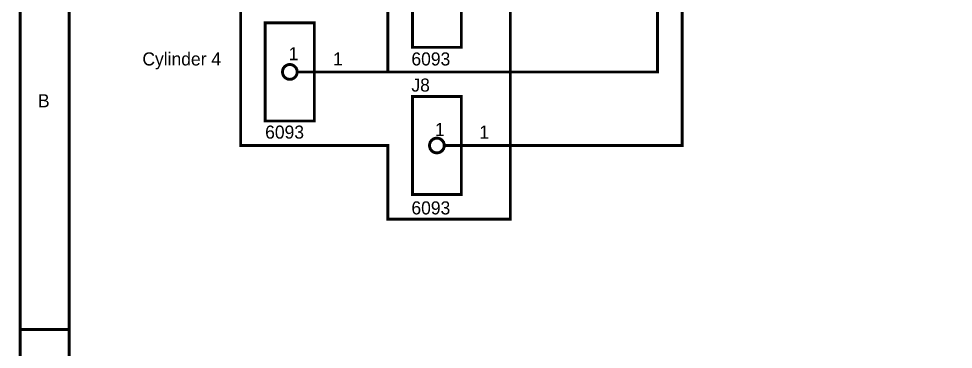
# Model space of a CAD drawing. Header units: inches. Extents: x 0 to 9.5, y -0.01 to 7.51.
# Drawn here: x -0.004 to 3.807, y 3.669 to 5.017 of the extents above; entities that cross this region are included whole.
import ezdxf

# ---------------------------------------------------------------- set-up
doc = ezdxf.new("R2010")
doc.units = ezdxf.units.IN
doc.header["$MEASUREMENT"] = 0
doc.layers.add('Sheet', color=255, linetype='Continuous')

msp = doc.modelspace()

# ---------------------------------------------------------------- linework, layer by layer
at = {"layer": 'Sheet'}
for points in [[(0.002, 7.5, 0.0118, 0.0118, 0), (9.4987, 7.5, 0.0118, 0.0118, 0), (9.4987, 0, 0.0118, 0.0118, 0), (0.002, 0, 0.0118, 0.0118, 0), (0.002, 7.5, 0.0118, 0.0118, 0)], [(0.002, 7.5, 0.0039, 0.0039, 0), (0.002, 0, 0.0039, 0.0039, 0), (9.4987, 0, 0.0039, 0.0039, 0), (9.4987, 7.5, 0.0039, 0.0039, 0), (0.002, 7.5, 0.0039, 0.0039, 0), (0.002, 7.5, 0.0039, 0.0039, 0)], [(0.2017, 7.2996, 0.0118, 0.0118, 0), (9.299, 7.2996, 0.0118, 0.0118, 0), (9.299, 0.1998, 0.0118, 0.0118, 0), (0.2017, 0.1998, 0.0118, 0.0118, 0), (0.2017, 7.2996, 0.0118, 0.0118, 0)], [(0.2017, 7.2996, 0.0039, 0.0039, 0), (0.2017, 0.1998, 0.0039, 0.0039, 0), (9.299, 0.1998, 0.0039, 0.0039, 0), (9.299, 7.2996, 0.0039, 0.0039, 0), (0.2017, 7.2996, 0.0039, 0.0039, 0), (0.2017, 7.2996, 0.0039, 0.0039, 0)], [(0.9013, 5.6996, 0.0118, 0.0118, 0), (0.9013, 5.0997, 0.0118, 0.0118, 0), (1.501, 5.0997, 0.0118, 0.0118, 0), (1.501, 4.7994, 0.0118, 0.0118, 0), (2.0009, 4.7994, 0.0118, 0.0118, 0), (2.0009, 5.4998, 0.0118, 0.0118, 0), (1.4012, 5.4998, 0.0118, 0.0118, 0), (1.4012, 5.6996, 0.0118, 0.0118, 0), (0.9013, 5.6996, 0.0118, 0.0118, 0)], [(1.6015, 5.2994, 0.0118, 0.0118, 0), (1.8012, 5.2994, 0.0118, 0.0118, 0), (1.8012, 4.8999, 0.0118, 0.0118, 0), (1.6015, 4.8999, 0.0118, 0.0118, 0), (1.6015, 5.2994, 0.0118, 0.0118, 0)], [(1.6015, 5.2994, 0.0039, 0.0039, 0), (1.6015, 4.8999, 0.0039, 0.0039, 0), (1.8012, 4.8999, 0.0039, 0.0039, 0), (1.8012, 5.2994, 0.0039, 0.0039, 0), (1.6015, 5.2994, 0.0039, 0.0039, 0), (1.6015, 5.2994, 0.0039, 0.0039, 0)], [(0.9013, 5.0997, 0.0118, 0.0118, 0), (0.9013, 4.4997, 0.0118, 0.0118, 0), (1.501, 4.4997, 0.0118, 0.0118, 0), (1.501, 4.1994, 0.0118, 0.0118, 0), (2.0009, 4.1994, 0.0118, 0.0118, 0), (2.0009, 4.7994, 0.0118, 0.0118, 0), (1.501, 4.7994, 0.0118, 0.0118, 0), (1.501, 5.0997, 0.0118, 0.0118, 0), (0.9013, 5.0997, 0.0118, 0.0118, 0)], [(1.0011, 4.9998, 0.0118, 0.0118, 0), (1.2015, 4.9998, 0.0118, 0.0118, 0), (1.2015, 4.5996, 0.0118, 0.0118, 0), (1.0011, 4.5996, 0.0118, 0.0118, 0), (1.0011, 4.9998, 0.0118, 0.0118, 0)], [(1.0011, 4.9998, 0.0039, 0.0039, 0), (1.0011, 4.5996, 0.0039, 0.0039, 0), (1.2015, 4.5996, 0.0039, 0.0039, 0), (1.2015, 4.9998, 0.0039, 0.0039, 0), (1.0011, 4.9998, 0.0039, 0.0039, 0), (1.0011, 4.9998, 0.0039, 0.0039, 0)], [(1.6015, 4.6995, 0.0118, 0.0118, 0), (1.8012, 4.6995, 0.0118, 0.0118, 0), (1.8012, 4.3, 0.0118, 0.0118, 0), (1.6015, 4.3, 0.0118, 0.0118, 0), (1.6015, 4.6995, 0.0118, 0.0118, 0)], [(1.6015, 4.6995, 0.0039, 0.0039, 0), (1.6015, 4.3, 0.0039, 0.0039, 0), (1.8012, 4.3, 0.0039, 0.0039, 0), (1.8012, 4.6995, 0.0039, 0.0039, 0), (1.6015, 4.6995, 0.0039, 0.0039, 0), (1.6015, 4.6995, 0.0039, 0.0039, 0)]]:
    msp.add_lwpolyline(points, format="xyseb", close=True, dxfattribs=at)
for points in [[(3.6004, 5.9, 0.0118, 0.0118, 0), (2.6007, 5.9, 0.0118, 0.0118, 0), (2.6007, 4.7994, 0.0118, 0.0118, 0), (1.4012, 4.7994, 0.0118, 0.0118, 0)], [(3.6004, 5.7994, 0.0118, 0.0118, 0), (2.7012, 5.7994, 0.0118, 0.0118, 0), (2.7012, 4.4997, 0.0118, 0.0118, 0), (2.0009, 4.4997, 0.0118, 0.0118, 0)], [(1.0717, 4.7994, 0.0118, 0.0118, 0), (1.0717, 4.8007, 0.0118, 0.0118, 0), (1.0717, 4.8027, 0.0118, 0.0118, 0), (1.0723, 4.804, 0.0118, 0.0118, 0), (1.0723, 4.8054, 0.0118, 0.0118, 0), (1.0723, 4.8067, 0.0118, 0.0118, 0), (1.073, 4.8087, 0.0118, 0.0118, 0), (1.0737, 4.81, 0.0118, 0.0118, 0), (1.0743, 4.8113, 0.0118, 0.0118, 0), (1.0743, 4.8127, 0.0118, 0.0118, 0), (1.075, 4.814, 0.0118, 0.0118, 0), (1.0757, 4.8153, 0.0118, 0.0118, 0), (1.077, 4.8167, 0.0118, 0.0118, 0), (1.0777, 4.8173, 0.0118, 0.0118, 0), (1.0783, 4.8187, 0.0118, 0.0118, 0), (1.0797, 4.82, 0.0118, 0.0118, 0), (1.0803, 4.8207, 0.0118, 0.0118, 0), (1.0817, 4.822, 0.0118, 0.0118, 0), (1.0823, 4.8227, 0.0118, 0.0118, 0), (1.0837, 4.824, 0.0118, 0.0118, 0), (1.085, 4.8247, 0.0118, 0.0118, 0), (1.0863, 4.8253, 0.0118, 0.0118, 0), (1.087, 4.826, 0.0118, 0.0118, 0), (1.0883, 4.8267, 0.0118, 0.0118, 0), (1.0897, 4.8273, 0.0118, 0.0118, 0), (1.091, 4.828, 0.0118, 0.0118, 0), (1.093, 4.8287, 0.0118, 0.0118, 0), (1.0943, 4.8293, 0.0118, 0.0118, 0), (1.0956, 4.8293, 0.0118, 0.0118, 0), (1.097, 4.8293, 0.0118, 0.0118, 0), (1.0983, 4.83, 0.0118, 0.0118, 0), (1.1003, 4.83, 0.0118, 0.0118, 0), (1.1016, 4.83, 0.0118, 0.0118, 0)], [(1.1016, 4.7694, 0.0118, 0.0118, 0), (1.1003, 4.7694, 0.0118, 0.0118, 0), (1.0983, 4.7694, 0.0118, 0.0118, 0), (1.097, 4.7701, 0.0118, 0.0118, 0), (1.0956, 4.7701, 0.0118, 0.0118, 0), (1.0943, 4.7701, 0.0118, 0.0118, 0), (1.093, 4.7707, 0.0118, 0.0118, 0), (1.091, 4.7714, 0.0118, 0.0118, 0), (1.0897, 4.7721, 0.0118, 0.0118, 0), (1.0883, 4.7727, 0.0118, 0.0118, 0), (1.087, 4.7734, 0.0118, 0.0118, 0), (1.0863, 4.7741, 0.0118, 0.0118, 0), (1.085, 4.7747, 0.0118, 0.0118, 0), (1.0837, 4.7754, 0.0118, 0.0118, 0), (1.0823, 4.7767, 0.0118, 0.0118, 0), (1.0817, 4.7774, 0.0118, 0.0118, 0), (1.0803, 4.7781, 0.0118, 0.0118, 0), (1.0797, 4.7794, 0.0118, 0.0118, 0), (1.0783, 4.7807, 0.0118, 0.0118, 0), (1.0777, 4.7814, 0.0118, 0.0118, 0), (1.077, 4.7827, 0.0118, 0.0118, 0), (1.0757, 4.784, 0.0118, 0.0118, 0), (1.075, 4.7854, 0.0118, 0.0118, 0), (1.0743, 4.7867, 0.0118, 0.0118, 0), (1.0743, 4.788, 0.0118, 0.0118, 0), (1.0737, 4.7894, 0.0118, 0.0118, 0), (1.073, 4.7907, 0.0118, 0.0118, 0), (1.0723, 4.792, 0.0118, 0.0118, 0), (1.0723, 4.7934, 0.0118, 0.0118, 0), (1.0723, 4.7947, 0.0118, 0.0118, 0), (1.0717, 4.7967, 0.0118, 0.0118, 0), (1.0717, 4.798, 0.0118, 0.0118, 0), (1.0717, 4.7994, 0.0118, 0.0118, 0)], [(1.0717, 4.7994, 0.0118, 0.0118, 0), (1.0717, 4.7994, 0.0118, 0.0118, 0)], [(1.1016, 4.83, 0.0118, 0.0118, 0), (1.1016, 4.83, 0.0118, 0.0118, 0)], [(1.1016, 4.83, 0.0118, 0.0118, 0), (1.103, 4.83, 0.0118, 0.0118, 0), (1.105, 4.83, 0.0118, 0.0118, 0), (1.1063, 4.8293, 0.0118, 0.0118, 0), (1.1076, 4.8293, 0.0118, 0.0118, 0), (1.109, 4.8293, 0.0118, 0.0118, 0), (1.1103, 4.8287, 0.0118, 0.0118, 0), (1.1123, 4.828, 0.0118, 0.0118, 0), (1.1136, 4.8273, 0.0118, 0.0118, 0), (1.1149, 4.8267, 0.0118, 0.0118, 0), (1.1163, 4.826, 0.0118, 0.0118, 0), (1.1169, 4.8253, 0.0118, 0.0118, 0), (1.1183, 4.8247, 0.0118, 0.0118, 0), (1.1196, 4.824, 0.0118, 0.0118, 0), (1.1209, 4.8227, 0.0118, 0.0118, 0), (1.1216, 4.822, 0.0118, 0.0118, 0), (1.1229, 4.8207, 0.0118, 0.0118, 0), (1.1236, 4.82, 0.0118, 0.0118, 0), (1.1249, 4.8187, 0.0118, 0.0118, 0), (1.1256, 4.8173, 0.0118, 0.0118, 0), (1.1263, 4.8167, 0.0118, 0.0118, 0), (1.1276, 4.8153, 0.0118, 0.0118, 0), (1.1283, 4.814, 0.0118, 0.0118, 0), (1.1289, 4.8127, 0.0118, 0.0118, 0), (1.1289, 4.8113, 0.0118, 0.0118, 0), (1.1296, 4.81, 0.0118, 0.0118, 0), (1.1303, 4.8087, 0.0118, 0.0118, 0), (1.1309, 4.8067, 0.0118, 0.0118, 0), (1.1309, 4.8054, 0.0118, 0.0118, 0), (1.1309, 4.804, 0.0118, 0.0118, 0), (1.1316, 4.8027, 0.0118, 0.0118, 0), (1.1316, 4.8007, 0.0118, 0.0118, 0), (1.1316, 4.7994, 0.0118, 0.0118, 0)], [(1.1316, 4.7994, 0.0118, 0.0118, 0), (1.1316, 4.798, 0.0118, 0.0118, 0), (1.1316, 4.7967, 0.0118, 0.0118, 0), (1.1309, 4.7947, 0.0118, 0.0118, 0), (1.1309, 4.7934, 0.0118, 0.0118, 0), (1.1309, 4.792, 0.0118, 0.0118, 0), (1.1303, 4.7907, 0.0118, 0.0118, 0), (1.1296, 4.7894, 0.0118, 0.0118, 0), (1.1289, 4.788, 0.0118, 0.0118, 0), (1.1289, 4.7867, 0.0118, 0.0118, 0), (1.1283, 4.7854, 0.0118, 0.0118, 0), (1.1276, 4.784, 0.0118, 0.0118, 0), (1.1263, 4.7827, 0.0118, 0.0118, 0), (1.1256, 4.7814, 0.0118, 0.0118, 0), (1.1249, 4.7807, 0.0118, 0.0118, 0), (1.1236, 4.7794, 0.0118, 0.0118, 0), (1.1229, 4.7781, 0.0118, 0.0118, 0), (1.1216, 4.7774, 0.0118, 0.0118, 0), (1.1209, 4.7767, 0.0118, 0.0118, 0), (1.1196, 4.7754, 0.0118, 0.0118, 0), (1.1183, 4.7747, 0.0118, 0.0118, 0), (1.1169, 4.7741, 0.0118, 0.0118, 0), (1.1163, 4.7734, 0.0118, 0.0118, 0), (1.1149, 4.7727, 0.0118, 0.0118, 0), (1.1136, 4.7721, 0.0118, 0.0118, 0), (1.1123, 4.7714, 0.0118, 0.0118, 0), (1.1103, 4.7707, 0.0118, 0.0118, 0), (1.109, 4.7701, 0.0118, 0.0118, 0), (1.1076, 4.7701, 0.0118, 0.0118, 0), (1.1063, 4.7701, 0.0118, 0.0118, 0), (1.105, 4.7694, 0.0118, 0.0118, 0), (1.103, 4.7694, 0.0118, 0.0118, 0), (1.1016, 4.7694, 0.0118, 0.0118, 0)], [(1.1316, 4.7994, 0.0118, 0.0118, 0), (1.1316, 4.7994, 0.0118, 0.0118, 0), (1.1316, 4.7994, 0.0118, 0.0118, 0), (1.1316, 4.7994, 0.0118, 0.0118, 0), (1.1316, 4.7994, 0.0118, 0.0118, 0), (1.1316, 4.7994, 0.0118, 0.0118, 0), (1.1316, 4.7994, 0.0118, 0.0118, 0), (1.1316, 4.7994, 0.0118, 0.0118, 0), (1.1316, 4.7994, 0.0118, 0.0118, 0), (1.1316, 4.7994, 0.0118, 0.0118, 0), (1.1316, 4.7994, 0.0118, 0.0118, 0), (1.1316, 4.7994, 0.0118, 0.0118, 0), (1.1316, 4.7994, 0.0118, 0.0118, 0), (1.1316, 4.7994, 0.0118, 0.0118, 0), (1.1316, 4.7994, 0.0118, 0.0118, 0), (1.1316, 4.7994, 0.0118, 0.0118, 0), (1.1316, 4.7994, 0.0118, 0.0118, 0), (1.1316, 4.7994, 0.0118, 0.0118, 0), (1.1316, 4.7994, 0.0118, 0.0118, 0), (1.1316, 4.7994, 0.0118, 0.0118, 0), (1.1316, 4.7994, 0.0118, 0.0118, 0), (1.1316, 4.7994, 0.0118, 0.0118, 0), (1.1316, 4.7994, 0.0118, 0.0118, 0), (1.1316, 4.7994, 0.0118, 0.0118, 0), (1.1316, 4.7994, 0.0118, 0.0118, 0), (1.1316, 4.7994, 0.0118, 0.0118, 0), (1.1316, 4.7994, 0.0118, 0.0118, 0), (1.1316, 4.7994, 0.0118, 0.0118, 0), (1.1316, 4.7994, 0.0118, 0.0118, 0), (1.1316, 4.7994, 0.0118, 0.0118, 0), (1.1316, 4.7994, 0.0118, 0.0118, 0), (1.1316, 4.7994, 0.0118, 0.0118, 0), (1.1316, 4.7994, 0.0118, 0.0118, 0)], [(1.1316, 4.7994, 0.0118, 0.0118, 0), (1.1316, 4.7994, 0.0118, 0.0118, 0)], [(1.1316, 4.7994, 0.0118, 0.0118, 0), (1.2015, 4.7994, 0.0118, 0.0118, 0)], [(1.2015, 4.7994, 0.0118, 0.0118, 0), (1.4012, 4.7994, 0.0118, 0.0118, 0)], [(1.6714, 4.4997, 0.0118, 0.0118, 0), (1.6714, 4.5011, 0.0118, 0.0118, 0), (1.6714, 4.5031, 0.0118, 0.0118, 0), (1.6721, 4.5044, 0.0118, 0.0118, 0), (1.6721, 4.5057, 0.0118, 0.0118, 0), (1.6721, 4.5071, 0.0118, 0.0118, 0), (1.6728, 4.5084, 0.0118, 0.0118, 0), (1.6734, 4.5104, 0.0118, 0.0118, 0), (1.6741, 4.5117, 0.0118, 0.0118, 0), (1.6741, 4.5131, 0.0118, 0.0118, 0), (1.6747, 4.5144, 0.0118, 0.0118, 0), (1.6754, 4.515, 0.0118, 0.0118, 0), (1.6767, 4.5164, 0.0118, 0.0118, 0), (1.6774, 4.5177, 0.0118, 0.0118, 0), (1.6781, 4.519, 0.0118, 0.0118, 0), (1.6794, 4.5197, 0.0118, 0.0118, 0), (1.6801, 4.521, 0.0118, 0.0118, 0), (1.6814, 4.5217, 0.0118, 0.0118, 0), (1.6821, 4.523, 0.0118, 0.0118, 0), (1.6834, 4.5237, 0.0118, 0.0118, 0), (1.6847, 4.5244, 0.0118, 0.0118, 0), (1.6861, 4.5257, 0.0118, 0.0118, 0), (1.6867, 4.5264, 0.0118, 0.0118, 0), (1.6881, 4.527, 0.0118, 0.0118, 0), (1.6894, 4.527, 0.0118, 0.0118, 0), (1.6907, 4.5277, 0.0118, 0.0118, 0), (1.6927, 4.5284, 0.0118, 0.0118, 0), (1.6941, 4.529, 0.0118, 0.0118, 0), (1.6954, 4.529, 0.0118, 0.0118, 0), (1.6967, 4.529, 0.0118, 0.0118, 0), (1.698, 4.5297, 0.0118, 0.0118, 0), (1.7, 4.5297, 0.0118, 0.0118, 0), (1.7014, 4.5297, 0.0118, 0.0118, 0)], [(1.7014, 4.5297, 0.0118, 0.0118, 0), (1.7014, 4.5297, 0.0118, 0.0118, 0)], [(1.7014, 4.5297, 0.0118, 0.0118, 0), (1.7027, 4.5297, 0.0118, 0.0118, 0), (1.7047, 4.5297, 0.0118, 0.0118, 0), (1.706, 4.529, 0.0118, 0.0118, 0), (1.7074, 4.529, 0.0118, 0.0118, 0), (1.7087, 4.529, 0.0118, 0.0118, 0), (1.71, 4.5284, 0.0118, 0.0118, 0), (1.712, 4.5277, 0.0118, 0.0118, 0), (1.7134, 4.527, 0.0118, 0.0118, 0), (1.7147, 4.527, 0.0118, 0.0118, 0), (1.716, 4.5264, 0.0118, 0.0118, 0), (1.7167, 4.5257, 0.0118, 0.0118, 0), (1.718, 4.5244, 0.0118, 0.0118, 0), (1.7193, 4.5237, 0.0118, 0.0118, 0), (1.7207, 4.523, 0.0118, 0.0118, 0), (1.7213, 4.5217, 0.0118, 0.0118, 0), (1.7227, 4.521, 0.0118, 0.0118, 0), (1.7233, 4.5197, 0.0118, 0.0118, 0), (1.7247, 4.519, 0.0118, 0.0118, 0), (1.7253, 4.5177, 0.0118, 0.0118, 0), (1.726, 4.5164, 0.0118, 0.0118, 0), (1.7273, 4.515, 0.0118, 0.0118, 0), (1.728, 4.5144, 0.0118, 0.0118, 0), (1.7287, 4.5131, 0.0118, 0.0118, 0), (1.7287, 4.5117, 0.0118, 0.0118, 0), (1.7293, 4.5104, 0.0118, 0.0118, 0), (1.73, 4.5084, 0.0118, 0.0118, 0), (1.7307, 4.5071, 0.0118, 0.0118, 0), (1.7307, 4.5057, 0.0118, 0.0118, 0), (1.7307, 4.5044, 0.0118, 0.0118, 0), (1.7313, 4.5031, 0.0118, 0.0118, 0), (1.7313, 4.5011, 0.0118, 0.0118, 0), (1.7313, 4.4997, 0.0118, 0.0118, 0)], [(1.7014, 4.4698, 0.0118, 0.0118, 0), (1.7, 4.4698, 0.0118, 0.0118, 0), (1.698, 4.4698, 0.0118, 0.0118, 0), (1.6967, 4.4704, 0.0118, 0.0118, 0), (1.6954, 4.4704, 0.0118, 0.0118, 0), (1.6941, 4.4704, 0.0118, 0.0118, 0), (1.6927, 4.4711, 0.0118, 0.0118, 0), (1.6907, 4.4718, 0.0118, 0.0118, 0), (1.6894, 4.4724, 0.0118, 0.0118, 0), (1.6881, 4.4724, 0.0118, 0.0118, 0), (1.6867, 4.4731, 0.0118, 0.0118, 0), (1.6861, 4.4738, 0.0118, 0.0118, 0), (1.6847, 4.4751, 0.0118, 0.0118, 0), (1.6834, 4.4758, 0.0118, 0.0118, 0), (1.6821, 4.4764, 0.0118, 0.0118, 0), (1.6814, 4.4778, 0.0118, 0.0118, 0), (1.6801, 4.4784, 0.0118, 0.0118, 0), (1.6794, 4.4798, 0.0118, 0.0118, 0), (1.6781, 4.4804, 0.0118, 0.0118, 0), (1.6774, 4.4818, 0.0118, 0.0118, 0), (1.6767, 4.4831, 0.0118, 0.0118, 0), (1.6754, 4.4844, 0.0118, 0.0118, 0), (1.6747, 4.4851, 0.0118, 0.0118, 0), (1.6741, 4.4864, 0.0118, 0.0118, 0), (1.6741, 4.4877, 0.0118, 0.0118, 0), (1.6734, 4.4891, 0.0118, 0.0118, 0), (1.6728, 4.4911, 0.0118, 0.0118, 0), (1.6721, 4.4924, 0.0118, 0.0118, 0), (1.6721, 4.4937, 0.0118, 0.0118, 0), (1.6721, 4.4951, 0.0118, 0.0118, 0), (1.6714, 4.4964, 0.0118, 0.0118, 0), (1.6714, 4.4984, 0.0118, 0.0118, 0), (1.6714, 4.4997, 0.0118, 0.0118, 0)], [(1.6714, 4.4997, 0.0118, 0.0118, 0), (1.6714, 4.4997, 0.0118, 0.0118, 0)], [(1.7313, 4.4997, 0.0118, 0.0118, 0), (1.7313, 4.4984, 0.0118, 0.0118, 0), (1.7313, 4.4964, 0.0118, 0.0118, 0), (1.7307, 4.4951, 0.0118, 0.0118, 0), (1.7307, 4.4937, 0.0118, 0.0118, 0), (1.7307, 4.4924, 0.0118, 0.0118, 0), (1.73, 4.4911, 0.0118, 0.0118, 0), (1.7293, 4.4891, 0.0118, 0.0118, 0), (1.7287, 4.4877, 0.0118, 0.0118, 0), (1.7287, 4.4864, 0.0118, 0.0118, 0), (1.728, 4.4851, 0.0118, 0.0118, 0), (1.7273, 4.4844, 0.0118, 0.0118, 0), (1.726, 4.4831, 0.0118, 0.0118, 0), (1.7253, 4.4818, 0.0118, 0.0118, 0), (1.7247, 4.4804, 0.0118, 0.0118, 0), (1.7233, 4.4798, 0.0118, 0.0118, 0), (1.7227, 4.4784, 0.0118, 0.0118, 0), (1.7213, 4.4778, 0.0118, 0.0118, 0), (1.7207, 4.4764, 0.0118, 0.0118, 0), (1.7193, 4.4758, 0.0118, 0.0118, 0), (1.718, 4.4751, 0.0118, 0.0118, 0), (1.7167, 4.4738, 0.0118, 0.0118, 0), (1.716, 4.4731, 0.0118, 0.0118, 0), (1.7147, 4.4724, 0.0118, 0.0118, 0), (1.7134, 4.4724, 0.0118, 0.0118, 0), (1.712, 4.4718, 0.0118, 0.0118, 0), (1.71, 4.4711, 0.0118, 0.0118, 0), (1.7087, 4.4704, 0.0118, 0.0118, 0), (1.7074, 4.4704, 0.0118, 0.0118, 0), (1.706, 4.4704, 0.0118, 0.0118, 0), (1.7047, 4.4698, 0.0118, 0.0118, 0), (1.7027, 4.4698, 0.0118, 0.0118, 0), (1.7014, 4.4698, 0.0118, 0.0118, 0)], [(1.7313, 4.4997, 0.0118, 0.0118, 0), (1.7313, 4.4997, 0.0118, 0.0118, 0), (1.7313, 4.4997, 0.0118, 0.0118, 0), (1.7313, 4.4997, 0.0118, 0.0118, 0), (1.7313, 4.4997, 0.0118, 0.0118, 0), (1.7313, 4.4997, 0.0118, 0.0118, 0), (1.7313, 4.4997, 0.0118, 0.0118, 0), (1.7313, 4.4997, 0.0118, 0.0118, 0), (1.7313, 4.4997, 0.0118, 0.0118, 0), (1.7313, 4.4997, 0.0118, 0.0118, 0), (1.7313, 4.4997, 0.0118, 0.0118, 0), (1.7313, 4.4997, 0.0118, 0.0118, 0), (1.7313, 4.4997, 0.0118, 0.0118, 0), (1.7313, 4.4997, 0.0118, 0.0118, 0), (1.7313, 4.4997, 0.0118, 0.0118, 0), (1.7313, 4.4997, 0.0118, 0.0118, 0), (1.7313, 4.4997, 0.0118, 0.0118, 0), (1.7313, 4.4997, 0.0118, 0.0118, 0), (1.7313, 4.4997, 0.0118, 0.0118, 0), (1.7313, 4.4997, 0.0118, 0.0118, 0), (1.7313, 4.4997, 0.0118, 0.0118, 0), (1.7313, 4.4997, 0.0118, 0.0118, 0), (1.7313, 4.4997, 0.0118, 0.0118, 0), (1.7313, 4.4997, 0.0118, 0.0118, 0), (1.7313, 4.4997, 0.0118, 0.0118, 0), (1.7313, 4.4997, 0.0118, 0.0118, 0), (1.7313, 4.4997, 0.0118, 0.0118, 0), (1.7313, 4.4997, 0.0118, 0.0118, 0), (1.7313, 4.4997, 0.0118, 0.0118, 0), (1.7313, 4.4997, 0.0118, 0.0118, 0), (1.7313, 4.4997, 0.0118, 0.0118, 0), (1.7313, 4.4997, 0.0118, 0.0118, 0), (1.7313, 4.4997, 0.0118, 0.0118, 0)], [(1.7313, 4.4997, 0.0118, 0.0118, 0), (1.7313, 4.4997, 0.0118, 0.0118, 0)], [(1.7313, 4.4997, 0.0118, 0.0118, 0), (1.8012, 4.4997, 0.0118, 0.0118, 0)], [(1.8012, 4.4997, 0.0118, 0.0118, 0), (2.0009, 4.4997, 0.0118, 0.0118, 0)], [(0.002, 3.75, 0.0118, 0.0118, 0), (0.2017, 3.75, 0.0118, 0.0118, 0)]]:
    msp.add_lwpolyline(points, format="xyseb", dxfattribs=at)

# ---------------------------------------------------------------- texts
for s, height, p in [('Cylinder 4', 0.05327, (0.5006, 4.826)), ('1', 0.0533, (1.097, 4.8473)), ('1', 0.0533, (1.278, 4.826)), ('6093', 0.05327, (1.5975, 4.826)), ('J8', 0.05327, (1.5975, 4.7195)), ('B', 0.0533, (0.0746, 4.6555)), ('6093', 0.05327, (1.0011, 4.5277)), ('1', 0.0533, (1.6934, 4.5384)), ('1', 0.0533, (1.8744, 4.5277)), ('6093', 0.05327, (1.5975, 4.2188))]:
    msp.add_text(s, height=height, dxfattribs=at).set_placement(p)

doc.saveas('drawing.dxf')
